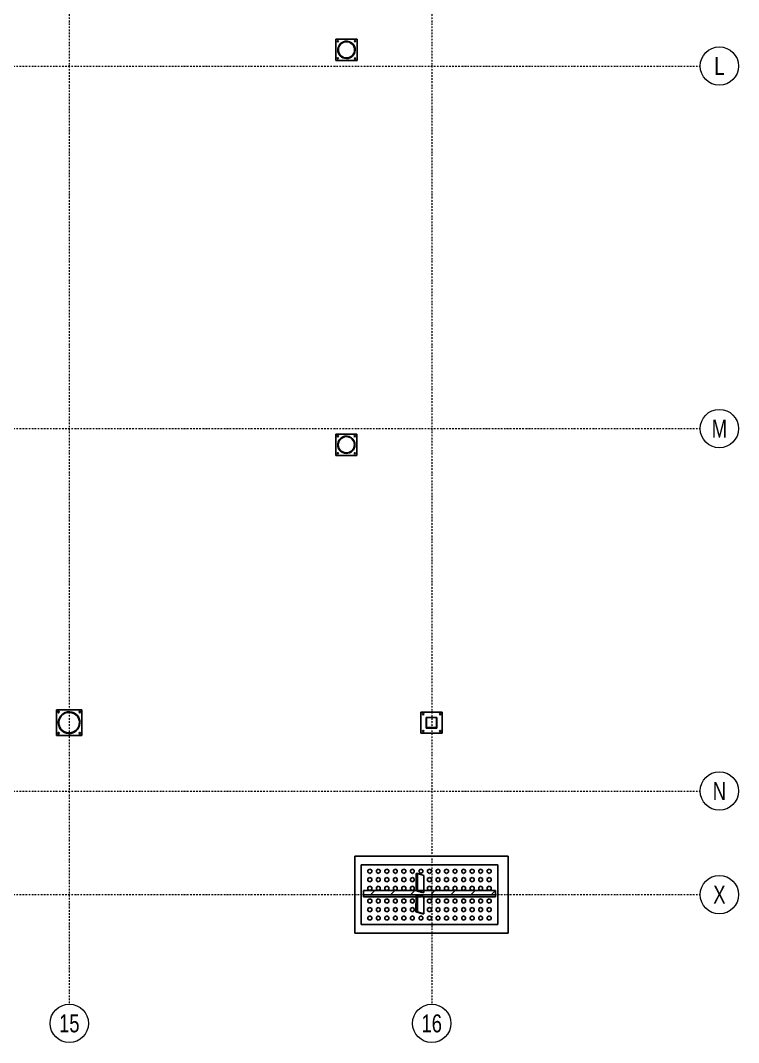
# Model space of a CAD drawing. Header units: millimetres. Extents: x 1541 to 289025, y -12015 to 47026.
# Drawn here: x 56567 to 57787, y -11969 to -10231 of the extents above; entities that cross this region are included whole.
import ezdxf
from ezdxf.enums import TextEntityAlignment as Align

# ---------------------------------------------------------------- set-up
doc = ezdxf.new("R2010")
doc.units = ezdxf.units.MM
doc.header["$LTSCALE"] = 0.1
for name, pattern in [('DASHDOTX2', [50.8, 25.4, -12.7, 0, -12.7]), ('DXK_LINE_DOT2', [3.9198, 1.9599, -1.9599]), ('Grid Line', [3.33375, 1.905, -0.47625, 0.47625, -0.47625])]:
    doc.linetypes.add(name, pattern=pattern)
doc.layers.get('0').update_dxf_attribs({"color": 255})
doc.layers.add('E_EJES', color=8, linetype='Continuous', lineweight=9)
doc.layers.add('E_EJES-1', color=8, linetype='Grid Line', lineweight=9)
doc.styles.add('Swis721 LtCn BT_1', font='swisscl.ttf', dxfattribs={"height": 0.42})

# ---------------------------------------------------------------- blocks, each defined once
blk = doc.blocks.new('Grid - CNI_NOMBRE EJES-372759-_26_00m_LOC COLUMNAS Y MUROS PISO 7')
at = {"layer": 'E_EJES'}
blk.add_circle((0, 0), 0.003, dxfattribs=at)

msp = doc.modelspace()

# ---------------------------------------------------------------- hatches: boundary and pattern name
at = {"linetype": 'Continuous'}
h = msp.add_hatch(dxfattribs=at)
h.set_pattern_fill('', scale=7.611392, style=0, pattern_type=0)
h.set_pattern_definition([(45, (57135.47, -10278.892), (-17.088, 17.088), [])])
h.paths.add_polyline_path([(57135.7, -10281.4), (57135.5, -10278.9), (57134.8, -10276.4), (57133.7, -10274.1), (57132.3, -10272), (57130.4, -10270.2), (57128.3, -10268.7), (57126, -10267.6), (57123.5, -10267), (57121, -10266.7), (57118.4, -10267), (57115.9, -10267.6), (57113.6, -10268.7), (57111.5, -10270.2), (57109.7, -10272), (57108.2, -10274.1), (57107.2, -10276.4), (57106.5, -10278.9), (57106.3, -10281.4), (57106.5, -10284), (57107.2, -10286.5), (57108.2, -10288.8), (57109.7, -10290.9), (57111.5, -10292.7), (57113.6, -10294.2), (57115.9, -10295.3), (57118.4, -10295.9), (57121, -10296.2), (57123.5, -10295.9), (57126, -10295.3), (57128.3, -10294.2), (57130.4, -10292.7), (57132.3, -10290.9), (57133.7, -10288.8), (57134.8, -10286.5), (57135.5, -10284)])
h.paths.add_polyline_path([(57134, -10286.2), (57133, -10288.4), (57131.6, -10290.3), (57129.9, -10292.1), (57127.9, -10293.4), (57125.7, -10294.5), (57123.4, -10295.1), (57121, -10295.3), (57118.6, -10295.1), (57116.2, -10294.5), (57114.1, -10293.4), (57112.1, -10292.1), (57110.4, -10290.3), (57109, -10288.4), (57108, -10286.2), (57107.3, -10283.9), (57107.1, -10281.4), (57107.3, -10279), (57108, -10276.7), (57109, -10274.5), (57110.4, -10272.5), (57112.1, -10270.8), (57114.1, -10269.5), (57116.2, -10268.4), (57118.6, -10267.8), (57121, -10267.6), (57123.4, -10267.8), (57125.7, -10268.4), (57127.9, -10269.5), (57129.9, -10270.8), (57131.6, -10272.5), (57133, -10274.5), (57134, -10276.7), (57134.6, -10279), (57134.8, -10281.4), (57134.6, -10283.9)])
h = msp.add_hatch(color=96, dxfattribs=at)
h.paths.add_polyline_path([(57135.4, -10952.7), (57135.2, -10950.1), (57134.5, -10947.7), (57133.4, -10945.3), (57132, -10943.2), (57130.1, -10941.4), (57128, -10940), (57125.7, -10938.9), (57123.2, -10938.2), (57120.7, -10938), (57118.1, -10938.2), (57115.7, -10938.9), (57113.3, -10940), (57111.2, -10941.4), (57109.4, -10943.2), (57107.9, -10945.3), (57106.9, -10947.7), (57106.2, -10950.1), (57106, -10952.7), (57106.2, -10955.3), (57106.9, -10957.7), (57107.9, -10960.1), (57109.4, -10962.2), (57111.2, -10964), (57113.3, -10965.4), (57115.7, -10966.5), (57118.1, -10967.2), (57120.7, -10967.4), (57123.2, -10967.2), (57125.7, -10966.5), (57128, -10965.4), (57130.1, -10964), (57132, -10962.2), (57133.4, -10960.1), (57134.5, -10957.7), (57135.2, -10955.3)])
h.paths.add_polyline_path([(57133.7, -10957.4), (57132.7, -10959.6), (57131.3, -10961.6), (57129.6, -10963.3), (57127.6, -10964.7), (57125.4, -10965.7), (57123.1, -10966.3), (57120.7, -10966.5), (57118.3, -10966.3), (57116, -10965.7), (57113.8, -10964.7), (57111.8, -10963.3), (57110.1, -10961.6), (57108.7, -10959.6), (57107.7, -10957.4), (57107.1, -10955.1), (57106.8, -10952.7), (57107.1, -10950.3), (57107.7, -10948), (57108.7, -10945.8), (57110.1, -10943.8), (57111.8, -10942.1), (57113.8, -10940.7), (57116, -10939.7), (57118.3, -10939.1), (57120.7, -10938.9), (57123.1, -10939.1), (57125.4, -10939.7), (57127.6, -10940.7), (57129.6, -10942.1), (57131.3, -10943.8), (57132.7, -10945.8), (57133.7, -10948), (57134.3, -10950.3), (57134.5, -10952.7), (57134.3, -10955.1)])
h = msp.add_hatch(color=96, dxfattribs=at)
h.paths.add_polyline_path([(56667.9, -11425.1), (56667.7, -11422.2), (56667, -11419.4), (56665.9, -11416.8), (56664.4, -11414.3), (56662.5, -11412.1), (56660.3, -11410.2), (56657.9, -11408.7), (56655.2, -11407.6), (56652.4, -11406.9), (56649.5, -11406.7), (56646.6, -11406.9), (56643.8, -11407.6), (56641.1, -11408.7), (56638.7, -11410.2), (56636.5, -11412.1), (56634.6, -11414.3), (56633.1, -11416.8), (56632, -11419.4), (56631.3, -11422.2), (56631.1, -11425.1), (56631.3, -11428), (56632, -11430.8), (56633.1, -11433.5), (56634.6, -11435.9), (56636.5, -11438.1), (56638.7, -11440), (56641.1, -11441.5), (56643.8, -11442.6), (56646.6, -11443.3), (56649.5, -11443.5), (56652.4, -11443.3), (56655.2, -11442.6), (56657.9, -11441.5), (56660.3, -11440), (56662.5, -11438.1), (56664.4, -11435.9), (56665.9, -11433.5), (56667, -11430.8), (56667.7, -11428)])
h.paths.add_polyline_path([(56666.2, -11430.5), (56665.1, -11433.1), (56663.7, -11435.4), (56661.9, -11437.5), (56659.8, -11439.3), (56657.5, -11440.8), (56654.9, -11441.8), (56652.3, -11442.4), (56649.5, -11442.7), (56646.8, -11442.4), (56644.1, -11441.8), (56641.5, -11440.8), (56639.2, -11439.3), (56637.1, -11437.5), (56635.3, -11435.4), (56633.9, -11433.1), (56632.8, -11430.5), (56632.2, -11427.9), (56632, -11425.1), (56632.2, -11422.4), (56632.8, -11419.7), (56633.9, -11417.2), (56635.3, -11414.8), (56637.1, -11412.7), (56639.2, -11410.9), (56641.5, -11409.5), (56644.1, -11408.4), (56646.8, -11407.8), (56649.5, -11407.6), (56652.3, -11407.8), (56654.9, -11408.4), (56657.5, -11409.5), (56659.8, -11410.9), (56661.9, -11412.7), (56663.7, -11414.8), (56665.1, -11417.2), (56666.2, -11419.7), (56666.8, -11422.4), (56667.1, -11425.1), (56666.8, -11427.9)])
h = msp.add_hatch(dxfattribs=at)
h.set_pattern_fill('', scale=7.611392, style=0, pattern_type=0)
h.set_pattern_definition([(45, (57256.607, -11416.054), (-17.088, 17.088), [])])
h.paths.add_polyline_path([(57274.7, -11416.1), (57256.6, -11416.1), (57256.6, -11434.2), (57274.7, -11434.2)])
h.paths.add_polyline_path([(57257.2, -11433.6), (57257.2, -11416.6), (57274.1, -11416.6), (57274.1, -11433.6)])
h = msp.add_hatch(dxfattribs=at)
h.set_pattern_fill('', scale=7.611392, style=0, pattern_type=0)
h.set_pattern_definition([(45, (57373.944, -11710.71), (-17.088, 17.088), [])])
h.paths.add_polyline_path([(57374.4, -11715.9), (57373.9, -11710.7), (57149.7, -11710.7), (57149.7, -11718), (57374.4, -11718)])

# ---------------------------------------------------------------- linework, layer by layer
at = {"color": 2, "linetype": 'Continuous'}
for p, q in [((57139.1, -10263.3), (57102.9, -10263.3)), ((57102.9, -10263.3), (57102.9, -10299.6)), ((57139.1, -10263.3), (57139.1, -10299.6)), ((57139.1, -10299.6), (57102.9, -10299.6)), ((57138.8, -10934.6), (57102.6, -10934.6)), ((57102.6, -10934.6), (57102.6, -10970.8)), ((57138.8, -10934.6), (57138.8, -10970.8)), ((57138.8, -10970.8), (57102.6, -10970.8)), ((56671.3, -11403.4), (56627.8, -11403.4)), ((56627.8, -11403.4), (56627.8, -11446.9)), ((56671.3, -11403.4), (56671.3, -11446.9)), ((57283.8, -11407), (57247.5, -11407)), ((57247.5, -11407), (57247.5, -11443.2)), ((57283.8, -11407), (57283.8, -11443.2)), ((57256.6, -11434.2), (57256.6, -11416.1)), ((57256.6, -11416.1), (57274.7, -11416.1)), ((57274.1, -11416.6), (57257.2, -11416.6)), ((57257.2, -11416.6), (57257.2, -11433.6)), ((57274.1, -11433.6), (57274.1, -11416.6)), ((57274.7, -11416.1), (57274.7, -11434.2)), ((56671.3, -11446.9), (56627.8, -11446.9)), ((57283.8, -11443.2), (57247.5, -11443.2)), ((57256.6, -11434.2), (57274.7, -11434.2)), ((57257.2, -11433.6), (57274.1, -11433.6)), ((57135.2, -11652.3), (57396.1, -11652.3)), ((57135.2, -11782.7), (57135.2, -11652.3)), ((57396.1, -11652.3), (57396.1, -11782.7)), ((57146.1, -11768.2), (57146.1, -11666.8)), ((57146.1, -11666.8), (57378, -11666.8)), ((57378, -11666.8), (57378, -11768.2)), ((57239.2, -11710.7), (57239.2, -11681.6)), ((57239.2, -11681.6), (57241.6, -11681.7)), ((57241.6, -11681.7), (57252.3, -11684.9)), ((57241.6, -11710.8), (57241.6, -11681.7)), ((57252.3, -11710.7), (57252.3, -11684.9)), ((57149.7, -11718), (57149.7, -11710.7)), ((57149.7, -11710.7), (57373.9, -11710.7)), ((57149.7, -11721.1), (57149.7, -11718)), ((57149.7, -11718), (57374.4, -11718)), ((57239.2, -11721.1), (57149.7, -11721.1)), ((57239.1, -11746.9), (57239.2, -11717.8)), ((57239.2, -11710.7), (57241.6, -11710.8)), ((57239.2, -11717.8), (57241.6, -11717.8)), ((57241.6, -11746.9), (57241.6, -11717.8)), ((57374.4, -11721.1), (57252.3, -11721.1)), ((57252.3, -11750.1), (57252.3, -11721.1)), ((57373.9, -11710.7), (57374.4, -11710.7)), ((57373.9, -11710.7), (57374.4, -11715.9)), ((57374.4, -11715.9), (57374.4, -11710.7)), ((57374.4, -11718), (57374.4, -11715.9)), ((57374.4, -11718), (57374.4, -11721.1)), ((57250, -11750.1), (57239.1, -11746.9)), ((57239.1, -11746.9), (57241.6, -11746.9)), ((57241.6, -11746.9), (57252.3, -11750.1)), ((57252.3, -11750.1), (57250, -11750.1)), ((57378, -11768.2), (57146.1, -11768.2)), ((57396.1, -11782.7), (57135.2, -11782.7))]:
    msp.add_line(p, q, dxfattribs=at)
at = {"color": 7, "linetype": 'Continuous'}
for p, q in [((57105.4, -10266.9), (57105.9, -10266)), ((57105.9, -10267.9), (57105.4, -10266.9)), ((57105.9, -10266), (57107, -10266)), ((57107, -10267.9), (57105.9, -10267.9)), ((57107, -10266), (57107.6, -10266.9)), ((57107.6, -10266.9), (57107, -10267.9)), ((57134.3, -10266.9), (57134.9, -10266)), ((57134.9, -10267.9), (57134.3, -10266.9)), ((57134.9, -10266), (57136, -10266)), ((57136, -10267.9), (57134.9, -10267.9)), ((57136, -10266), (57136.6, -10266.9)), ((57136.6, -10266.9), (57136, -10267.9)), ((57105.4, -10295.9), (57105.9, -10295)), ((57105.9, -10296.9), (57105.4, -10295.9)), ((57105.9, -10295), (57107, -10295)), ((57107, -10296.9), (57105.9, -10296.9)), ((57107, -10295), (57107.6, -10295.9)), ((57107.6, -10295.9), (57107, -10296.9)), ((57134.3, -10295.9), (57134.9, -10295)), ((57134.9, -10296.9), (57134.3, -10295.9)), ((57134.9, -10295), (57136, -10295)), ((57136, -10296.9), (57134.9, -10296.9)), ((57136, -10295), (57136.6, -10295.9)), ((57136.6, -10295.9), (57136, -10296.9)), ((57105.1, -10938.2), (57105.6, -10937.2)), ((57105.6, -10939.2), (57105.1, -10938.2)), ((57105.6, -10937.2), (57106.8, -10937.2)), ((57106.8, -10939.2), (57105.6, -10939.2)), ((57106.8, -10937.2), (57107.3, -10938.2)), ((57107.3, -10938.2), (57106.8, -10939.2)), ((57134.1, -10938.2), (57134.6, -10937.2)), ((57134.6, -10939.2), (57134.1, -10938.2)), ((57134.6, -10937.2), (57135.8, -10937.2)), ((57135.8, -10939.2), (57134.6, -10939.2)), ((57135.8, -10937.2), (57136.3, -10938.2)), ((57136.3, -10938.2), (57135.8, -10939.2)), ((57105.1, -10967.2), (57105.6, -10966.2)), ((57105.6, -10968.2), (57105.1, -10967.2)), ((57105.6, -10966.2), (57106.8, -10966.2)), ((57106.8, -10968.2), (57105.6, -10968.2)), ((57106.8, -10966.2), (57107.3, -10967.2)), ((57107.3, -10967.2), (57106.8, -10968.2)), ((57134.1, -10967.2), (57134.6, -10966.2)), ((57134.6, -10968.2), (57134.1, -10967.2)), ((57134.6, -10966.2), (57135.8, -10966.2)), ((57135.8, -10968.2), (57134.6, -10968.2)), ((57135.8, -10966.2), (57136.3, -10967.2)), ((57136.3, -10967.2), (57135.8, -10968.2)), ((56630, -11407), (56630.7, -11405.8)), ((56630.7, -11408.2), (56630, -11407)), ((56630.7, -11405.8), (56632.1, -11405.8)), ((56632.1, -11408.2), (56630.7, -11408.2)), ((56632.1, -11405.8), (56632.7, -11407)), ((56632.7, -11407), (56632.1, -11408.2)), ((56666.3, -11407), (56667, -11405.8)), ((56667, -11408.2), (56666.3, -11407)), ((56667, -11405.8), (56668.3, -11405.8)), ((56668.3, -11408.2), (56667, -11408.2)), ((56668.3, -11405.8), (56669, -11407)), ((56669, -11407), (56668.3, -11408.2)), ((57250, -11410.6), (57250.6, -11409.6)), ((57250.6, -11411.6), (57250, -11410.6)), ((57250.6, -11409.6), (57251.7, -11409.6)), ((57251.7, -11411.6), (57250.6, -11411.6)), ((57251.7, -11409.6), (57252.3, -11410.6)), ((57252.3, -11410.6), (57251.7, -11411.6)), ((57279, -11410.6), (57279.6, -11409.6)), ((57279.6, -11411.6), (57279, -11410.6)), ((57279.6, -11409.6), (57280.7, -11409.6)), ((57280.7, -11411.6), (57279.6, -11411.6)), ((57280.7, -11409.6), (57281.3, -11410.6)), ((57281.3, -11410.6), (57280.7, -11411.6)), ((56630, -11443.2), (56630.7, -11442.1)), ((56630.7, -11444.4), (56630, -11443.2)), ((56630.7, -11442.1), (56632.1, -11442.1)), ((56632.1, -11444.4), (56630.7, -11444.4)), ((56632.1, -11442.1), (56632.7, -11443.2)), ((56632.7, -11443.2), (56632.1, -11444.4)), ((56666.3, -11443.2), (56667, -11442.1)), ((56667, -11444.4), (56666.3, -11443.2)), ((56667, -11442.1), (56668.3, -11442.1)), ((56668.3, -11444.4), (56667, -11444.4)), ((56668.3, -11442.1), (56669, -11443.2)), ((56669, -11443.2), (56668.3, -11444.4)), ((57250, -11439.6), (57250.6, -11438.6)), ((57250.6, -11440.6), (57250, -11439.6)), ((57250.6, -11438.6), (57251.7, -11438.6)), ((57251.7, -11440.6), (57250.6, -11440.6)), ((57251.7, -11438.6), (57252.3, -11439.6)), ((57252.3, -11439.6), (57251.7, -11440.6)), ((57279, -11439.6), (57279.6, -11438.6)), ((57279.6, -11440.6), (57279, -11439.6)), ((57279.6, -11438.6), (57280.7, -11438.6)), ((57280.7, -11440.6), (57279.6, -11440.6)), ((57280.7, -11438.6), (57281.3, -11439.6)), ((57281.3, -11439.6), (57280.7, -11440.6)), ((57157.3, -11675.7), (57160.6, -11673.9)), ((57157.3, -11679.5), (57157.3, -11675.7)), ((57160.6, -11673.9), (57163.8, -11675.7)), ((57163.8, -11675.7), (57163.8, -11679.5)), ((57171.8, -11675.7), (57175.1, -11673.9)), ((57171.8, -11679.5), (57171.8, -11675.7)), ((57175.1, -11673.9), (57178.3, -11675.7)), ((57178.3, -11675.7), (57178.3, -11679.5)), ((57186.3, -11675.7), (57189.6, -11673.9)), ((57186.3, -11679.5), (57186.3, -11675.7)), ((57189.6, -11673.9), (57192.8, -11675.7)), ((57192.8, -11675.7), (57192.8, -11679.5)), ((57200.8, -11675.7), (57204.1, -11673.9)), ((57200.8, -11679.5), (57200.8, -11675.7)), ((57204.1, -11673.9), (57207.3, -11675.7)), ((57207.3, -11675.7), (57207.3, -11679.5)), ((57215.3, -11675.7), (57218.6, -11673.9)), ((57215.3, -11679.5), (57215.3, -11675.7)), ((57218.6, -11673.9), (57221.8, -11675.7)), ((57221.8, -11675.7), (57221.8, -11679.5)), ((57229.8, -11675.7), (57233.1, -11673.9)), ((57229.8, -11679.5), (57229.8, -11675.7)), ((57233.1, -11673.9), (57236.3, -11675.7)), ((57236.3, -11675.7), (57236.3, -11679.5)), ((57244.3, -11675.7), (57247.6, -11673.9)), ((57244.3, -11679.5), (57244.3, -11675.7)), ((57247.6, -11673.9), (57250.8, -11675.7)), ((57250.8, -11675.7), (57250.8, -11679.5)), ((57258.8, -11675.7), (57262.1, -11673.9)), ((57258.8, -11679.5), (57258.8, -11675.7)), ((57262.1, -11673.9), (57265.3, -11675.7)), ((57265.3, -11675.7), (57265.3, -11679.5)), ((57273.3, -11675.7), (57276.6, -11673.9)), ((57273.3, -11679.5), (57273.3, -11675.7)), ((57276.6, -11673.9), (57279.8, -11675.7)), ((57279.8, -11675.7), (57279.8, -11679.5)), ((57287.8, -11675.7), (57291.1, -11673.9)), ((57287.8, -11679.5), (57287.8, -11675.7)), ((57291.1, -11673.9), (57294.3, -11675.7)), ((57294.3, -11675.7), (57294.3, -11679.5)), ((57302.3, -11675.7), (57305.6, -11673.9)), ((57302.3, -11679.5), (57302.3, -11675.7)), ((57305.6, -11673.9), (57308.8, -11675.7)), ((57308.8, -11675.7), (57308.8, -11679.5)), ((57316.8, -11675.7), (57320.1, -11673.9)), ((57316.8, -11679.5), (57316.8, -11675.7)), ((57320.1, -11673.9), (57323.3, -11675.7)), ((57323.3, -11675.7), (57323.3, -11679.5)), ((57331.3, -11675.7), (57334.5, -11673.9)), ((57331.3, -11679.5), (57331.3, -11675.7)), ((57334.5, -11673.9), (57337.8, -11675.7)), ((57337.8, -11675.7), (57337.8, -11679.5)), ((57345.8, -11675.7), (57349, -11673.9)), ((57345.8, -11679.5), (57345.8, -11675.7)), ((57349, -11673.9), (57352.3, -11675.7)), ((57352.3, -11675.7), (57352.3, -11679.5)), ((57360.3, -11675.7), (57363.5, -11673.9)), ((57360.3, -11679.5), (57360.3, -11675.7)), ((57363.5, -11673.9), (57366.8, -11675.7)), ((57366.8, -11675.7), (57366.8, -11679.5)), ((57160.6, -11681.4), (57157.3, -11679.5)), ((57157.3, -11690.2), (57160.6, -11688.4)), ((57157.3, -11694), (57157.3, -11690.2)), ((57163.8, -11679.5), (57160.6, -11681.4)), ((57160.6, -11688.4), (57163.8, -11690.2)), ((57163.8, -11690.2), (57163.8, -11694)), ((57175.1, -11681.4), (57171.8, -11679.5)), ((57171.8, -11690.2), (57175.1, -11688.4)), ((57171.8, -11694), (57171.8, -11690.2)), ((57178.3, -11679.5), (57175.1, -11681.4)), ((57175.1, -11688.4), (57178.3, -11690.2)), ((57178.3, -11690.2), (57178.3, -11694)), ((57189.6, -11681.4), (57186.3, -11679.5)), ((57186.3, -11690.2), (57189.6, -11688.4)), ((57186.3, -11694), (57186.3, -11690.2)), ((57192.8, -11679.5), (57189.6, -11681.4)), ((57189.6, -11688.4), (57192.8, -11690.2)), ((57192.8, -11690.2), (57192.8, -11694)), ((57204.1, -11681.4), (57200.8, -11679.5)), ((57200.8, -11690.2), (57204.1, -11688.4)), ((57200.8, -11694), (57200.8, -11690.2)), ((57207.3, -11679.5), (57204.1, -11681.4)), ((57204.1, -11688.4), (57207.3, -11690.2)), ((57207.3, -11690.2), (57207.3, -11694)), ((57218.6, -11681.4), (57215.3, -11679.5)), ((57215.3, -11690.2), (57218.6, -11688.4)), ((57215.3, -11694), (57215.3, -11690.2)), ((57221.8, -11679.5), (57218.6, -11681.4)), ((57218.6, -11688.4), (57221.8, -11690.2)), ((57221.8, -11690.2), (57221.8, -11694)), ((57233.1, -11681.4), (57229.8, -11679.5)), ((57229.8, -11690.2), (57233.1, -11688.4)), ((57229.8, -11694), (57229.8, -11690.2)), ((57236.3, -11679.5), (57233.1, -11681.4)), ((57233.1, -11688.4), (57236.3, -11690.2)), ((57236.3, -11690.2), (57236.3, -11694)), ((57247.6, -11681.4), (57244.3, -11679.5)), ((57250.8, -11679.5), (57247.6, -11681.4)), ((57262.1, -11681.4), (57258.8, -11679.5)), ((57258.8, -11690.2), (57262.1, -11688.4)), ((57258.8, -11694), (57258.8, -11690.2)), ((57265.3, -11679.5), (57262.1, -11681.4)), ((57262.1, -11688.4), (57265.3, -11690.2)), ((57265.3, -11690.2), (57265.3, -11694)), ((57276.6, -11681.4), (57273.3, -11679.5)), ((57273.3, -11690.2), (57276.6, -11688.4)), ((57273.3, -11694), (57273.3, -11690.2)), ((57279.8, -11679.5), (57276.6, -11681.4)), ((57276.6, -11688.4), (57279.8, -11690.2)), ((57279.8, -11690.2), (57279.8, -11694)), ((57291.1, -11681.4), (57287.8, -11679.5)), ((57287.8, -11690.2), (57291.1, -11688.4)), ((57287.8, -11694), (57287.8, -11690.2)), ((57294.3, -11679.5), (57291.1, -11681.4)), ((57291.1, -11688.4), (57294.3, -11690.2)), ((57294.3, -11690.2), (57294.3, -11694)), ((57305.6, -11681.4), (57302.3, -11679.5)), ((57302.3, -11690.2), (57305.6, -11688.4)), ((57302.3, -11694), (57302.3, -11690.2)), ((57308.8, -11679.5), (57305.6, -11681.4)), ((57305.6, -11688.4), (57308.8, -11690.2)), ((57308.8, -11690.2), (57308.8, -11694)), ((57320.1, -11681.4), (57316.8, -11679.5)), ((57316.8, -11690.2), (57320.1, -11688.4)), ((57316.8, -11694), (57316.8, -11690.2)), ((57323.3, -11679.5), (57320.1, -11681.4)), ((57320.1, -11688.4), (57323.3, -11690.2)), ((57323.3, -11690.2), (57323.3, -11694)), ((57334.5, -11681.4), (57331.3, -11679.5)), ((57331.3, -11690.2), (57334.5, -11688.4)), ((57331.3, -11694), (57331.3, -11690.2)), ((57337.8, -11679.5), (57334.5, -11681.4)), ((57334.5, -11688.4), (57337.8, -11690.2)), ((57337.8, -11690.2), (57337.8, -11694)), ((57349, -11681.4), (57345.8, -11679.5)), ((57345.8, -11690.2), (57349, -11688.4)), ((57345.8, -11694), (57345.8, -11690.2)), ((57352.3, -11679.5), (57349, -11681.4)), ((57349, -11688.4), (57352.3, -11690.2)), ((57352.3, -11690.2), (57352.3, -11694)), ((57363.5, -11681.4), (57360.3, -11679.5)), ((57360.3, -11690.2), (57363.5, -11688.4)), ((57360.3, -11694), (57360.3, -11690.2)), ((57366.8, -11679.5), (57363.5, -11681.4)), ((57363.5, -11688.4), (57366.8, -11690.2)), ((57366.8, -11690.2), (57366.8, -11694)), ((57160.6, -11695.9), (57157.3, -11694)), ((57157.3, -11704.7), (57160.6, -11702.9)), ((57157.3, -11708.5), (57157.3, -11704.7)), ((57160.6, -11710.4), (57157.3, -11708.5)), ((57163.8, -11694), (57160.6, -11695.9)), ((57160.6, -11702.9), (57163.8, -11704.7)), ((57163.8, -11708.5), (57160.6, -11710.4)), ((57163.8, -11704.7), (57163.8, -11708.5)), ((57175.1, -11695.9), (57171.8, -11694)), ((57171.8, -11704.7), (57175.1, -11702.9)), ((57171.8, -11708.5), (57171.8, -11704.7)), ((57175.1, -11710.4), (57171.8, -11708.5)), ((57178.3, -11694), (57175.1, -11695.9)), ((57175.1, -11702.9), (57178.3, -11704.7)), ((57178.3, -11708.5), (57175.1, -11710.4)), ((57178.3, -11704.7), (57178.3, -11708.5)), ((57189.6, -11695.9), (57186.3, -11694)), ((57186.3, -11704.7), (57189.6, -11702.9)), ((57186.3, -11708.5), (57186.3, -11704.7)), ((57189.6, -11710.4), (57186.3, -11708.5)), ((57192.8, -11694), (57189.6, -11695.9)), ((57189.6, -11702.9), (57192.8, -11704.7)), ((57192.8, -11708.5), (57189.6, -11710.4)), ((57192.8, -11704.7), (57192.8, -11708.5)), ((57204.1, -11695.9), (57200.8, -11694)), ((57200.8, -11704.7), (57204.1, -11702.9)), ((57200.8, -11708.5), (57200.8, -11704.7)), ((57204.1, -11710.4), (57200.8, -11708.5)), ((57207.3, -11694), (57204.1, -11695.9)), ((57204.1, -11702.9), (57207.3, -11704.7)), ((57207.3, -11708.5), (57204.1, -11710.4)), ((57207.3, -11704.7), (57207.3, -11708.5)), ((57218.6, -11695.9), (57215.3, -11694)), ((57215.3, -11704.7), (57218.6, -11702.9)), ((57215.3, -11708.5), (57215.3, -11704.7)), ((57218.6, -11710.4), (57215.3, -11708.5)), ((57221.8, -11694), (57218.6, -11695.9)), ((57218.6, -11702.9), (57221.8, -11704.7)), ((57221.8, -11708.5), (57218.6, -11710.4)), ((57221.8, -11704.7), (57221.8, -11708.5)), ((57233.1, -11695.9), (57229.8, -11694)), ((57229.8, -11704.7), (57233.1, -11702.9)), ((57229.8, -11708.5), (57229.8, -11704.7)), ((57233.1, -11710.4), (57229.8, -11708.5)), ((57236.3, -11694), (57233.1, -11695.9)), ((57233.1, -11702.9), (57236.3, -11704.7)), ((57236.3, -11708.5), (57233.1, -11710.4)), ((57236.3, -11704.7), (57236.3, -11708.5)), ((57262.1, -11695.9), (57258.8, -11694)), ((57258.8, -11704.7), (57262.1, -11702.9)), ((57258.8, -11708.5), (57258.8, -11704.7)), ((57262.1, -11710.4), (57258.8, -11708.5)), ((57265.3, -11694), (57262.1, -11695.9)), ((57262.1, -11702.9), (57265.3, -11704.7)), ((57265.3, -11708.5), (57262.1, -11710.4)), ((57265.3, -11704.7), (57265.3, -11708.5)), ((57276.6, -11695.9), (57273.3, -11694)), ((57273.3, -11704.7), (57276.6, -11702.9)), ((57273.3, -11708.5), (57273.3, -11704.7)), ((57276.6, -11710.4), (57273.3, -11708.5)), ((57279.8, -11694), (57276.6, -11695.9)), ((57276.6, -11702.9), (57279.8, -11704.7)), ((57279.8, -11708.5), (57276.6, -11710.4)), ((57279.8, -11704.7), (57279.8, -11708.5)), ((57291.1, -11695.9), (57287.8, -11694)), ((57287.8, -11704.7), (57291.1, -11702.9)), ((57287.8, -11708.5), (57287.8, -11704.7)), ((57291.1, -11710.4), (57287.8, -11708.5)), ((57294.3, -11694), (57291.1, -11695.9)), ((57291.1, -11702.9), (57294.3, -11704.7)), ((57294.3, -11708.5), (57291.1, -11710.4)), ((57294.3, -11704.7), (57294.3, -11708.5)), ((57305.6, -11695.9), (57302.3, -11694)), ((57302.3, -11704.7), (57305.6, -11702.9)), ((57302.3, -11708.5), (57302.3, -11704.7)), ((57305.6, -11710.4), (57302.3, -11708.5)), ((57308.8, -11694), (57305.6, -11695.9)), ((57305.6, -11702.9), (57308.8, -11704.7)), ((57308.8, -11708.5), (57305.6, -11710.4)), ((57308.8, -11704.7), (57308.8, -11708.5)), ((57320.1, -11695.9), (57316.8, -11694)), ((57316.8, -11704.7), (57320.1, -11702.9)), ((57316.8, -11708.5), (57316.8, -11704.7)), ((57320.1, -11710.4), (57316.8, -11708.5)), ((57323.3, -11694), (57320.1, -11695.9)), ((57320.1, -11702.9), (57323.3, -11704.7)), ((57323.3, -11708.5), (57320.1, -11710.4)), ((57323.3, -11704.7), (57323.3, -11708.5)), ((57334.5, -11695.9), (57331.3, -11694)), ((57331.3, -11704.7), (57334.5, -11702.9)), ((57331.3, -11708.5), (57331.3, -11704.7)), ((57334.5, -11710.4), (57331.3, -11708.5)), ((57337.8, -11694), (57334.5, -11695.9)), ((57334.5, -11702.9), (57337.8, -11704.7)), ((57337.8, -11708.5), (57334.5, -11710.4)), ((57337.8, -11704.7), (57337.8, -11708.5)), ((57349, -11695.9), (57345.8, -11694)), ((57345.8, -11704.7), (57349, -11702.9)), ((57345.8, -11708.5), (57345.8, -11704.7)), ((57349, -11710.4), (57345.8, -11708.5)), ((57352.3, -11694), (57349, -11695.9)), ((57349, -11702.9), (57352.3, -11704.7)), ((57352.3, -11708.5), (57349, -11710.4)), ((57352.3, -11704.7), (57352.3, -11708.5)), ((57363.5, -11695.9), (57360.3, -11694)), ((57360.3, -11704.7), (57363.5, -11702.9)), ((57360.3, -11708.5), (57360.3, -11704.7)), ((57363.5, -11710.4), (57360.3, -11708.5)), ((57366.8, -11694), (57363.5, -11695.9)), ((57363.5, -11702.9), (57366.8, -11704.7)), ((57366.8, -11708.5), (57363.5, -11710.4)), ((57366.8, -11704.7), (57366.8, -11708.5)), ((57157.3, -11726.5), (57160.6, -11724.6)), ((57157.3, -11730.2), (57157.3, -11726.5)), ((57160.6, -11724.6), (57163.8, -11726.5)), ((57163.8, -11726.5), (57163.8, -11730.2)), ((57171.8, -11726.5), (57175.1, -11724.6)), ((57171.8, -11730.2), (57171.8, -11726.5)), ((57175.1, -11724.6), (57178.3, -11726.5)), ((57178.3, -11726.5), (57178.3, -11730.2)), ((57186.3, -11726.5), (57189.6, -11724.6)), ((57186.3, -11730.2), (57186.3, -11726.5)), ((57189.6, -11724.6), (57192.8, -11726.5)), ((57192.8, -11726.5), (57192.8, -11730.2)), ((57200.8, -11726.5), (57204.1, -11724.6)), ((57200.8, -11730.2), (57200.8, -11726.5)), ((57204.1, -11724.6), (57207.3, -11726.5)), ((57207.3, -11726.5), (57207.3, -11730.2)), ((57215.3, -11726.5), (57218.6, -11724.6)), ((57215.3, -11730.2), (57215.3, -11726.5)), ((57218.6, -11724.6), (57221.8, -11726.5)), ((57221.8, -11726.5), (57221.8, -11730.2)), ((57229.8, -11726.5), (57233.1, -11724.6)), ((57229.8, -11730.2), (57229.8, -11726.5)), ((57233.1, -11724.6), (57236.3, -11726.5)), ((57236.3, -11726.5), (57236.3, -11730.2)), ((57258.8, -11726.5), (57262.1, -11724.6)), ((57258.8, -11730.2), (57258.8, -11726.5)), ((57262.1, -11724.6), (57265.3, -11726.5)), ((57265.3, -11726.5), (57265.3, -11730.2)), ((57273.3, -11726.5), (57276.6, -11724.6)), ((57273.3, -11730.2), (57273.3, -11726.5)), ((57276.6, -11724.6), (57279.8, -11726.5)), ((57279.8, -11726.5), (57279.8, -11730.2)), ((57287.8, -11726.5), (57291.1, -11724.6)), ((57287.8, -11730.2), (57287.8, -11726.5)), ((57291.1, -11724.6), (57294.3, -11726.5)), ((57294.3, -11726.5), (57294.3, -11730.2)), ((57302.3, -11726.5), (57305.6, -11724.6)), ((57302.3, -11730.2), (57302.3, -11726.5)), ((57305.6, -11724.6), (57308.8, -11726.5)), ((57308.8, -11726.5), (57308.8, -11730.2)), ((57316.8, -11726.5), (57320.1, -11724.6)), ((57316.8, -11730.2), (57316.8, -11726.5)), ((57320.1, -11724.6), (57323.3, -11726.5)), ((57323.3, -11726.5), (57323.3, -11730.2)), ((57331.3, -11726.5), (57334.5, -11724.6)), ((57331.3, -11730.2), (57331.3, -11726.5)), ((57334.5, -11724.6), (57337.8, -11726.5)), ((57337.8, -11726.5), (57337.8, -11730.2)), ((57345.8, -11726.5), (57349, -11724.6)), ((57345.8, -11730.2), (57345.8, -11726.5)), ((57349, -11724.6), (57352.3, -11726.5)), ((57352.3, -11726.5), (57352.3, -11730.2)), ((57360.3, -11726.5), (57363.5, -11724.6)), ((57360.3, -11730.2), (57360.3, -11726.5)), ((57363.5, -11724.6), (57366.8, -11726.5)), ((57366.8, -11726.5), (57366.8, -11730.2)), ((57160.6, -11732.1), (57157.3, -11730.2)), ((57157.3, -11741), (57160.6, -11739.1)), ((57157.3, -11744.7), (57157.3, -11741)), ((57160.6, -11746.6), (57157.3, -11744.7)), ((57163.8, -11730.2), (57160.6, -11732.1)), ((57160.6, -11739.1), (57163.8, -11741)), ((57163.8, -11744.7), (57160.6, -11746.6)), ((57163.8, -11741), (57163.8, -11744.7)), ((57175.1, -11732.1), (57171.8, -11730.2)), ((57171.8, -11741), (57175.1, -11739.1)), ((57171.8, -11744.7), (57171.8, -11741)), ((57175.1, -11746.6), (57171.8, -11744.7)), ((57178.3, -11730.2), (57175.1, -11732.1)), ((57175.1, -11739.1), (57178.3, -11741)), ((57178.3, -11744.7), (57175.1, -11746.6)), ((57178.3, -11741), (57178.3, -11744.7)), ((57189.6, -11732.1), (57186.3, -11730.2)), ((57186.3, -11741), (57189.6, -11739.1)), ((57186.3, -11744.7), (57186.3, -11741)), ((57189.6, -11746.6), (57186.3, -11744.7)), ((57192.8, -11730.2), (57189.6, -11732.1)), ((57189.6, -11739.1), (57192.8, -11741)), ((57192.8, -11744.7), (57189.6, -11746.6)), ((57192.8, -11741), (57192.8, -11744.7)), ((57204.1, -11732.1), (57200.8, -11730.2)), ((57200.8, -11741), (57204.1, -11739.1)), ((57200.8, -11744.7), (57200.8, -11741)), ((57204.1, -11746.6), (57200.8, -11744.7)), ((57207.3, -11730.2), (57204.1, -11732.1)), ((57204.1, -11739.1), (57207.3, -11741)), ((57207.3, -11744.7), (57204.1, -11746.6)), ((57207.3, -11741), (57207.3, -11744.7)), ((57218.6, -11732.1), (57215.3, -11730.2)), ((57215.3, -11741), (57218.6, -11739.1)), ((57215.3, -11744.7), (57215.3, -11741)), ((57218.6, -11746.6), (57215.3, -11744.7)), ((57221.8, -11730.2), (57218.6, -11732.1)), ((57218.6, -11739.1), (57221.8, -11741)), ((57221.8, -11744.7), (57218.6, -11746.6)), ((57221.8, -11741), (57221.8, -11744.7)), ((57233.1, -11732.1), (57229.8, -11730.2)), ((57229.8, -11741), (57233.1, -11739.1)), ((57229.8, -11744.7), (57229.8, -11741)), ((57233.1, -11746.6), (57229.8, -11744.7)), ((57236.3, -11730.2), (57233.1, -11732.1)), ((57233.1, -11739.1), (57236.3, -11741)), ((57236.3, -11744.7), (57233.1, -11746.6)), ((57236.3, -11741), (57236.3, -11744.7)), ((57262.1, -11732.1), (57258.8, -11730.2)), ((57258.8, -11741), (57262.1, -11739.1)), ((57258.8, -11744.7), (57258.8, -11741)), ((57262.1, -11746.6), (57258.8, -11744.7)), ((57265.3, -11730.2), (57262.1, -11732.1)), ((57262.1, -11739.1), (57265.3, -11741)), ((57265.3, -11744.7), (57262.1, -11746.6)), ((57265.3, -11741), (57265.3, -11744.7)), ((57276.6, -11732.1), (57273.3, -11730.2)), ((57273.3, -11741), (57276.6, -11739.1)), ((57273.3, -11744.7), (57273.3, -11741)), ((57276.6, -11746.6), (57273.3, -11744.7)), ((57279.8, -11730.2), (57276.6, -11732.1)), ((57276.6, -11739.1), (57279.8, -11741)), ((57279.8, -11744.7), (57276.6, -11746.6)), ((57279.8, -11741), (57279.8, -11744.7)), ((57291.1, -11732.1), (57287.8, -11730.2)), ((57287.8, -11741), (57291.1, -11739.1)), ((57287.8, -11744.7), (57287.8, -11741)), ((57291.1, -11746.6), (57287.8, -11744.7)), ((57294.3, -11730.2), (57291.1, -11732.1)), ((57291.1, -11739.1), (57294.3, -11741)), ((57294.3, -11744.7), (57291.1, -11746.6)), ((57294.3, -11741), (57294.3, -11744.7)), ((57305.6, -11732.1), (57302.3, -11730.2)), ((57302.3, -11741), (57305.6, -11739.1)), ((57302.3, -11744.7), (57302.3, -11741)), ((57305.6, -11746.6), (57302.3, -11744.7)), ((57308.8, -11730.2), (57305.6, -11732.1)), ((57305.6, -11739.1), (57308.8, -11741)), ((57308.8, -11744.7), (57305.6, -11746.6)), ((57308.8, -11741), (57308.8, -11744.7)), ((57320.1, -11732.1), (57316.8, -11730.2)), ((57316.8, -11741), (57320.1, -11739.1)), ((57316.8, -11744.7), (57316.8, -11741)), ((57320.1, -11746.6), (57316.8, -11744.7)), ((57323.3, -11730.2), (57320.1, -11732.1)), ((57320.1, -11739.1), (57323.3, -11741)), ((57323.3, -11744.7), (57320.1, -11746.6)), ((57323.3, -11741), (57323.3, -11744.7)), ((57334.5, -11732.1), (57331.3, -11730.2)), ((57331.3, -11741), (57334.5, -11739.1)), ((57331.3, -11744.7), (57331.3, -11741)), ((57334.5, -11746.6), (57331.3, -11744.7)), ((57337.8, -11730.2), (57334.5, -11732.1)), ((57334.5, -11739.1), (57337.8, -11741)), ((57337.8, -11744.7), (57334.5, -11746.6)), ((57337.8, -11741), (57337.8, -11744.7)), ((57349, -11732.1), (57345.8, -11730.2)), ((57345.8, -11741), (57349, -11739.1)), ((57345.8, -11744.7), (57345.8, -11741)), ((57349, -11746.6), (57345.8, -11744.7)), ((57352.3, -11730.2), (57349, -11732.1)), ((57349, -11739.1), (57352.3, -11741)), ((57352.3, -11744.7), (57349, -11746.6)), ((57352.3, -11741), (57352.3, -11744.7)), ((57363.5, -11732.1), (57360.3, -11730.2)), ((57360.3, -11741), (57363.5, -11739.1)), ((57360.3, -11744.7), (57360.3, -11741)), ((57363.5, -11746.6), (57360.3, -11744.7)), ((57366.8, -11730.2), (57363.5, -11732.1)), ((57363.5, -11739.1), (57366.8, -11741)), ((57366.8, -11744.7), (57363.5, -11746.6)), ((57366.8, -11741), (57366.8, -11744.7)), ((57157.3, -11755.5), (57160.6, -11753.6)), ((57157.3, -11759.2), (57157.3, -11755.5)), ((57160.6, -11761.1), (57157.3, -11759.2)), ((57160.6, -11753.6), (57163.8, -11755.5)), ((57163.8, -11759.2), (57160.6, -11761.1)), ((57163.8, -11755.5), (57163.8, -11759.2)), ((57171.8, -11755.5), (57175.1, -11753.6)), ((57171.8, -11759.2), (57171.8, -11755.5)), ((57175.1, -11761.1), (57171.8, -11759.2)), ((57175.1, -11753.6), (57178.3, -11755.5)), ((57178.3, -11759.2), (57175.1, -11761.1)), ((57178.3, -11755.5), (57178.3, -11759.2)), ((57186.3, -11755.5), (57189.6, -11753.6)), ((57186.3, -11759.2), (57186.3, -11755.5)), ((57189.6, -11761.1), (57186.3, -11759.2)), ((57189.6, -11753.6), (57192.8, -11755.5)), ((57192.8, -11759.2), (57189.6, -11761.1)), ((57192.8, -11755.5), (57192.8, -11759.2)), ((57200.8, -11755.5), (57204.1, -11753.6)), ((57200.8, -11759.2), (57200.8, -11755.5)), ((57204.1, -11761.1), (57200.8, -11759.2)), ((57204.1, -11753.6), (57207.3, -11755.5)), ((57207.3, -11759.2), (57204.1, -11761.1)), ((57207.3, -11755.5), (57207.3, -11759.2)), ((57215.3, -11755.5), (57218.6, -11753.6)), ((57215.3, -11759.2), (57215.3, -11755.5)), ((57218.6, -11761.1), (57215.3, -11759.2)), ((57218.6, -11753.6), (57221.8, -11755.5)), ((57221.8, -11759.2), (57218.6, -11761.1)), ((57221.8, -11755.5), (57221.8, -11759.2)), ((57229.8, -11755.5), (57233.1, -11753.6)), ((57229.8, -11759.2), (57229.8, -11755.5)), ((57233.1, -11761.1), (57229.8, -11759.2)), ((57233.1, -11753.6), (57236.3, -11755.5)), ((57236.3, -11759.2), (57233.1, -11761.1)), ((57236.3, -11755.5), (57236.3, -11759.2)), ((57244.3, -11755.5), (57247.6, -11753.6)), ((57244.3, -11759.2), (57244.3, -11755.5)), ((57247.6, -11761.1), (57244.3, -11759.2)), ((57247.6, -11753.6), (57250.8, -11755.5)), ((57250.8, -11759.2), (57247.6, -11761.1)), ((57250.8, -11755.5), (57250.8, -11759.2)), ((57258.8, -11755.5), (57262.1, -11753.6)), ((57258.8, -11759.2), (57258.8, -11755.5)), ((57262.1, -11761.1), (57258.8, -11759.2)), ((57262.1, -11753.6), (57265.3, -11755.5)), ((57265.3, -11759.2), (57262.1, -11761.1)), ((57265.3, -11755.5), (57265.3, -11759.2)), ((57273.3, -11755.5), (57276.6, -11753.6)), ((57273.3, -11759.2), (57273.3, -11755.5)), ((57276.6, -11761.1), (57273.3, -11759.2)), ((57276.6, -11753.6), (57279.8, -11755.5)), ((57279.8, -11759.2), (57276.6, -11761.1)), ((57279.8, -11755.5), (57279.8, -11759.2)), ((57287.8, -11755.5), (57291.1, -11753.6)), ((57287.8, -11759.2), (57287.8, -11755.5)), ((57291.1, -11761.1), (57287.8, -11759.2)), ((57291.1, -11753.6), (57294.3, -11755.5)), ((57294.3, -11759.2), (57291.1, -11761.1)), ((57294.3, -11755.5), (57294.3, -11759.2)), ((57302.3, -11755.5), (57305.6, -11753.6)), ((57302.3, -11759.2), (57302.3, -11755.5)), ((57305.6, -11761.1), (57302.3, -11759.2)), ((57305.6, -11753.6), (57308.8, -11755.5)), ((57308.8, -11759.2), (57305.6, -11761.1)), ((57308.8, -11755.5), (57308.8, -11759.2)), ((57316.8, -11755.5), (57320.1, -11753.6)), ((57316.8, -11759.2), (57316.8, -11755.5)), ((57320.1, -11761.1), (57316.8, -11759.2)), ((57320.1, -11753.6), (57323.3, -11755.5)), ((57323.3, -11759.2), (57320.1, -11761.1)), ((57323.3, -11755.5), (57323.3, -11759.2)), ((57331.3, -11755.5), (57334.5, -11753.6)), ((57331.3, -11759.2), (57331.3, -11755.5)), ((57334.5, -11761.1), (57331.3, -11759.2)), ((57334.5, -11753.6), (57337.8, -11755.5)), ((57337.8, -11759.2), (57334.5, -11761.1)), ((57337.8, -11755.5), (57337.8, -11759.2)), ((57345.8, -11755.5), (57349, -11753.6)), ((57345.8, -11759.2), (57345.8, -11755.5)), ((57349, -11761.1), (57345.8, -11759.2)), ((57349, -11753.6), (57352.3, -11755.5)), ((57352.3, -11759.2), (57349, -11761.1)), ((57352.3, -11755.5), (57352.3, -11759.2)), ((57360.3, -11755.5), (57363.5, -11753.6)), ((57360.3, -11759.2), (57360.3, -11755.5)), ((57363.5, -11761.1), (57360.3, -11759.2)), ((57363.5, -11753.6), (57366.8, -11755.5)), ((57366.8, -11759.2), (57363.5, -11761.1)), ((57366.8, -11755.5), (57366.8, -11759.2))]:
    msp.add_line(p, q, dxfattribs=at)
at = {"color": 7, "linetype": 'DXK_LINE_DOT2'}
for p, q in [((57250.1, -11714), (57239.2, -11710.7)), ((57252.3, -11721.1), (57239.2, -11721.1)), ((57241.6, -11710.8), (57252.3, -11714)), ((57241.6, -11717.8), (57252.3, -11721)), ((57252.3, -11714), (57250.1, -11714)), ((57252.3, -11714), (57252.3, -11710.7)), ((57252.3, -11721.1), (57252.3, -11721))]:
    msp.add_line(p, q, dxfattribs=at)
at = {"color": 2, "linetype": 'Continuous'}
for centre, radius, start, end in [((57121, -10281.4), 14.7, 10, 190), ((57121, -10281.4), 13.8, 350, 170), ((57121, -10281.4), 14.7, 190, 10), ((57121, -10281.4), 13.8, 170, 350), ((57120.7, -10952.7), 14.7, 10, 190), ((57120.7, -10952.7), 13.8, 350, 170), ((57120.7, -10952.7), 14.7, 190, 10), ((57120.7, -10952.7), 13.8, 170, 350), ((56649.5, -11425.1), 18.4, 9, 189), ((56649.5, -11425.1), 17.5, 351, 171), ((56649.5, -11425.1), 18.4, 189, 9), ((56649.5, -11425.1), 17.5, 171, 351)]:
    msp.add_arc(centre, radius, start, end, dxfattribs=at)
at = {"layer": 'E_EJES'}
for centre in [(56649.8, -11936.3), (57265.9, -11936.3)]:
    msp.add_circle(centre, 32.6, dxfattribs=at)
at = {"layer": 'E_EJES-1', "linetype": 'DASHDOTX2'}
for p, q in [((56649.8, -9278.2), (56649.8, -11903.7)), ((57265.9, -9278.2), (57265.9, -11903.7)), ((50499.4, -10309), (57722.2, -10309)), ((50499.4, -10925.2), (57722.2, -10925.2)), ((50499.4, -11541.3), (57722.2, -11541.3)), ((50499.4, -11717.5), (57722.2, -11717.5))]:
    msp.add_line(p, q, dxfattribs=at)

# ---------------------------------------------------------------- block references
at = {"layer": 'E_EJES', "xscale": 10873.41661564557, "yscale": 10873.41661564557, "zscale": 10873.41661564557, "rotation": 269.9999999999994}
for p in [(57754.9, -10309), (57754.9, -10925.2), (57754.9, -11541.3), (57754.9, -11717.5)]:
    msp.add_blockref('Grid - CNI_NOMBRE EJES-372759-_26_00m_LOC COLUMNAS Y MUROS PISO 7', p, dxfattribs=at)

# ---------------------------------------------------------------- texts
at = {"layer": 'E_EJES', "style": 'Swis721 LtCn BT_1'}
for s, height, p in [('L', 30.4, (57754.9, -10309)), ('M', 30.4, (57754.9, -10925.2)), ('N', 30.4, (57754.9, -11541.3)), ('X', 30.4, (57754.9, -11717.5)), ('15', 30.45, (56649.8, -11936.3)), ('16', 30.45, (57265.9, -11936.3))]:
    msp.add_text(s, height=height, dxfattribs=at).set_placement(p, align=Align.MIDDLE_CENTER)

doc.saveas('drawing.dxf')
